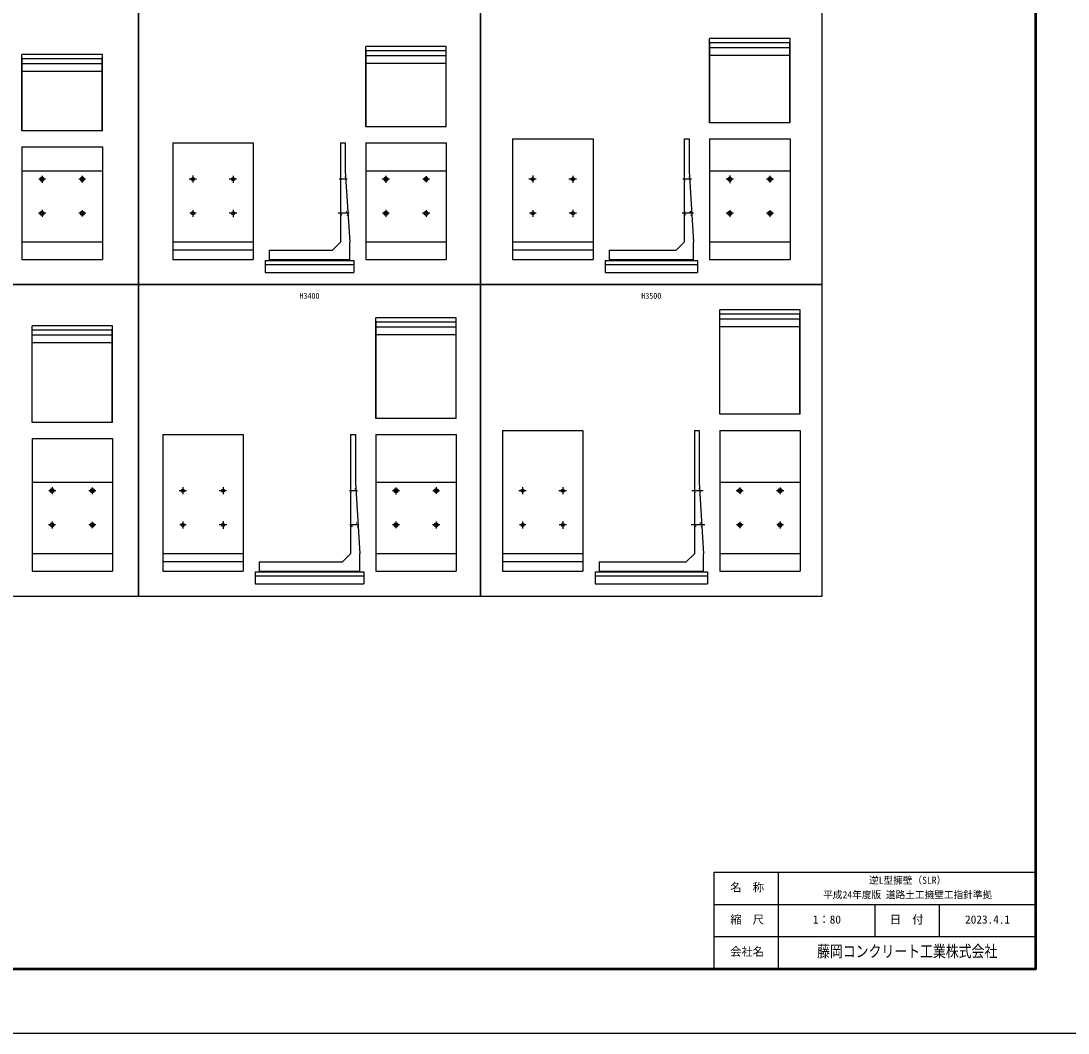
# Model space of a CAD drawing. Units: millimetres, scale not verified. Extents: x -67200 to 67200, y -23760 to 23760.
# Drawn here: x -26837 to -800, y -23760 to 1417 of the extents above; entities that cross this region are included whole.
import ezdxf
from ezdxf.enums import TextEntityAlignment as Align

# ---------------------------------------------------------------- set-up
doc = ezdxf.new("R2010")
doc.units = ezdxf.units.MM
doc.header["$LTSCALE"] = 80
doc.linetypes.add('CHAIN1', pattern=[8, 5, -1, 1, -1])
doc.linetypes.add('DOTTED', pattern=[1.75, 0.25, -1.5])
for name, color, linetype, lineweight in [('0-0_CENTER', 7, 'CHAIN1', 25), ('0-2_Defpoints', 5, 'Continuous', 25), ('0-4_HYO', 3, 'Continuous', 25), ('0-6_OUTLINE', 1, 'Continuous', 25), ('0-7_OUTLINE2', 4, 'DOTTED', 25), ('0-8_TXT', 7, 'Continuous', 25), ('0-9_WAKU', 3, 'Continuous', 25), ('0-A_WAKU-LINE', 7, 'Continuous', 25)]:
    doc.layers.add(name, color=color, linetype=linetype, lineweight=lineweight)
doc.layers.add('0-B_WAKU-TXT', color=7, linetype='Continuous')
doc.styles.add('ＭＳ ゴシック', font='')
doc.styles.get('ＭＳ ゴシック').set_extended_font_data('MS Gothic')

msp = doc.modelspace()

# ---------------------------------------------------------------- linework, layer by layer
at = {"layer": '0-0_CENTER'}
for p, q in [((-26225.4, -2518.46), (-26394.55, -2518.46)), ((-26311.93, -2433.82), (-26311.93, -2608.57)), ((-25229.65, -2518.46), (-25395.52, -2518.46)), ((-25311.93, -2439.59), (-25311.93, -2603.9)), ((-22473.75, -2518.46), (-22656.12, -2518.46)), ((-22561.93, -2427.04), (-22561.93, -2602.87)), ((-21474.51, -2518.46), (-21662.09, -2518.46)), ((-21561.93, -2433.3), (-21561.93, -2606.6)), ((-18722.81, -2518.46), (-18927.8, -2518.46)), ((-17669.58, -2518.46), (-17853.21, -2518.46)), ((-17761.93, -2436.06), (-17761.93, -2609.92)), ((-16677.5, -2518.46), (-16841.41, -2518.46)), ((-16761.93, -2442.14), (-16761.93, -2595.23)), ((-14023.75, -2518.46), (-14206.12, -2518.46)), ((-14111.93, -2427.04), (-14111.93, -2602.87)), ((-13024.51, -2518.46), (-13212.09, -2518.46)), ((-13111.93, -2433.3), (-13111.93, -2606.6)), ((-10166.19, -2518.46), (-10374.64, -2518.46)), ((-9120.18, -2518.46), (-9303.17, -2518.46)), ((-9211.93, -2427.86), (-9211.93, -2618.39)), ((-8128.18, -2518.46), (-8296.71, -2518.46)), ((-8211.93, -2436.85), (-8211.93, -2605.38)), ((-26221.64, -3368.46), (-26401.25, -3368.46)), ((-26311.93, -3283.1), (-26311.93, -3454.47)), ((-25224.8, -3368.46), (-25394.11, -3368.46)), ((-25311.93, -3290.28), (-25311.93, -3445.71)), ((-22479.43, -3368.46), (-22639.14, -3368.46)), ((-22561.93, -3287.04), (-22561.93, -3456.53)), ((-21470, -3368.46), (-21657.42, -3368.46)), ((-21561.93, -3279.53), (-21561.93, -3463.68)), ((-18673.86, -3368.46), (-18946.15, -3368.46)), ((-17677.75, -3368.46), (-17848.7, -3368.46)), ((-17761.93, -3283.43), (-17761.93, -3459.38)), ((-16673.7, -3368.46), (-16849.24, -3368.46)), ((-16761.93, -3286.8), (-16761.93, -3457.57)), ((-14029.43, -3368.46), (-14189.14, -3368.46)), ((-14111.93, -3287.04), (-14111.93, -3456.53)), ((-13020, -3368.46), (-13207.42, -3368.46)), ((-13111.93, -3279.53), (-13111.93, -3463.68)), ((-10110.15, -3368.46), (-10398.03, -3368.46)), ((-9122.69, -3368.46), (-9297.88, -3368.46)), ((-9211.93, -3288.18), (-9211.93, -3459.09)), ((-8123.83, -3368.46), (-8298.32, -3368.46)), ((-8211.93, -3287.31), (-8211.93, -3455.27)), ((-25971.91, -10268.46), (-26141.84, -10268.46)), ((-26061.93, -10184.04), (-26061.93, -10357.83)), ((-24978.44, -10268.46), (-25147.84, -10268.46)), ((-25061.93, -10188.09), (-25061.93, -10353.83)), ((-22723.75, -10268.46), (-22906.12, -10268.46)), ((-22811.93, -10177.04), (-22811.93, -10352.87)), ((-21724.51, -10268.46), (-21912.09, -10268.46)), ((-21811.93, -10183.3), (-21811.93, -10356.6)), ((-18468.84, -10268.46), (-18669.81, -10268.46)), ((-17422.23, -10268.46), (-17598.4, -10268.46)), ((-17511.93, -10188.06), (-17511.93, -10362.4)), ((-16427.69, -10268.46), (-16594.78, -10268.46)), ((-16511.93, -10181.69), (-16511.93, -10345.84)), ((-14273.75, -10268.46), (-14456.12, -10268.46)), ((-14361.93, -10177.04), (-14361.93, -10352.87)), ((-13274.51, -10268.46), (-13462.09, -10268.46)), ((-13361.93, -10183.3), (-13361.93, -10356.6)), ((-9871.16, -10268.46), (-10154.09, -10268.46)), ((-8875.9, -10268.46), (-9049.44, -10268.46)), ((-8961.93, -10191.89), (-8961.93, -10355.79)), ((-7871.46, -10268.46), (-8049.24, -10268.46)), ((-7961.93, -10190.68), (-7961.93, -10355.07)), ((-25973.97, -11118.46), (-26152.99, -11118.46)), ((-26061.93, -11037.61), (-26061.93, -11211.42)), ((-24978.46, -11118.46), (-25151.21, -11118.46)), ((-25061.93, -11045.75), (-25061.93, -11203.49)), ((-22729.43, -11118.46), (-22889.14, -11118.46)), ((-22811.93, -11037.04), (-22811.93, -11206.53)), ((-21720, -11118.46), (-21907.42, -11118.46)), ((-21811.93, -11029.53), (-21811.93, -11213.68)), ((-18435.36, -11118.46), (-18660.61, -11118.46)), ((-17423.72, -11118.46), (-17598.92, -11118.46)), ((-17511.93, -11037.33), (-17511.93, -11203.27)), ((-16417.37, -11118.46), (-16602.75, -11118.46)), ((-16511.93, -11032.11), (-16511.93, -11206.64)), ((-14279.43, -11118.46), (-14439.14, -11118.46)), ((-14361.93, -11037.04), (-14361.93, -11206.53)), ((-13270, -11118.46), (-13457.42, -11118.46)), ((-13361.93, -11029.53), (-13361.93, -11213.68)), ((-9834.73, -11118.46), (-10172.47, -11118.46)), ((-8879.69, -11118.46), (-9041.02, -11118.46)), ((-8961.93, -11041.77), (-8961.93, -11202.05)), ((-7877.67, -11118.46), (-8041.81, -11118.46)), ((-7961.93, -11035.29), (-7961.93, -11205.25))]:
    msp.add_line(p, q, dxfattribs=at)
at = {"layer": '0-2_Defpoints'}
msp.add_lwpolyline([(-67200, -23760), (0, -23760), (0, 23760), (-67200, 23760)], close=True, dxfattribs=at)
at = {"layer": '0-4_HYO'}
for points in [[(-32411.93, -5138.46), (-23911.93, -5138.46), (-23911.93, 2211.54), (-32411.93, 2211.54)], [(-23911.93, -5138.46), (-15411.93, -5138.46), (-15411.93, 2211.54), (-23911.93, 2211.54)], [(-15411.93, -5138.46), (-6911.93, -5138.46), (-6911.93, 2211.54), (-15411.93, 2211.54)], [(-32411.93, -12888.46), (-23911.93, -12888.46), (-23911.93, -5138.46), (-32411.93, -5138.46)], [(-23911.93, -12888.46), (-15411.93, -12888.46), (-15411.93, -5138.46), (-23911.93, -5138.46)], [(-15411.93, -12888.46), (-6911.93, -12888.46), (-6911.93, -5138.46), (-15411.93, -5138.46)]]:
    msp.add_lwpolyline(points, close=True, dxfattribs=at)
at = {"layer": '0-6_OUTLINE'}
for p, q in [((-16261.93, 781.54), (-18261.93, 781.54)), ((-16261.93, -1218.46), (-16261.93, 781.54)), ((-7711.93, 981.54), (-9711.93, 981.54)), ((-7716.93, 871.54), (-9706.93, 871.54)), ((-7711.93, 896.54), (-7716.93, 896.54)), ((-7716.93, -1118.46), (-7716.93, 896.54)), ((-7711.93, -1118.46), (-7711.93, 981.54)), ((-24811.93, 581.54), (-26811.93, 581.54)), ((-24811.93, -1318.46), (-24811.93, 581.54)), ((-16266.93, 671.54), (-18256.93, 671.54)), ((-16266.93, 551.54), (-18256.93, 551.54)), ((-16261.93, 696.54), (-16266.93, 696.54)), ((-16266.93, -1218.46), (-16266.93, 696.54)), ((-7716.93, 751.54), (-9706.93, 751.54)), ((-7716.93, 556.54), (-9706.93, 556.54)), ((-24816.93, 471.54), (-26806.93, 471.54)), ((-24816.93, 351.54), (-26806.93, 351.54)), ((-24811.93, 496.54), (-24816.93, 496.54)), ((-24816.93, -1318.46), (-24816.93, 496.54)), ((-16266.93, 356.54), (-18256.93, 356.54)), ((-24816.93, 156.54), (-26806.93, 156.54)), ((-14611.93, -1518.46), (-12611.93, -1518.46)), ((-14611.93, -1518.46), (-14611.93, -4518.46)), ((-12611.93, -1518.46), (-12611.93, -4518.46)), ((-10341.93, -1518.46), (-10221.93, -1518.46)), ((-10341.93, -1518.46), (-10341.93, -4088.46)), ((-10221.93, -1518.46), (-10221.93, -2318.46)), ((-9711.93, -1518.46), (-7711.93, -1518.46)), ((-9711.93, -1518.46), (-9711.93, -4518.46)), ((-7711.93, -1518.46), (-7711.93, -4518.46)), ((-26811.93, -1718.46), (-26811.93, -4518.46)), ((-23061.93, -1618.46), (-23061.93, -4518.46)), ((-18891.93, -1618.46), (-18771.93, -1618.46)), ((-18891.93, -1618.46), (-18891.93, -4088.46)), ((-18771.93, -1618.46), (-18771.93, -2318.46)), ((-18261.93, -1618.46), (-16261.93, -1618.46)), ((-18261.93, -1618.46), (-18261.93, -4518.46)), ((-16261.93, -1618.46), (-16261.93, -4518.46)), ((-24811.93, -2318.46), (-26811.93, -2318.46)), ((-18771.93, -2318.46), (-18661.93, -4088.46)), ((-16261.93, -2318.46), (-18261.93, -2318.46)), ((-10221.93, -2318.46), (-10111.93, -4088.46)), ((-7711.93, -2318.46), (-9711.93, -2318.46)), ((-24811.93, -4088.46), (-26811.93, -4088.46)), ((-21061.93, -4088.46), (-23061.93, -4088.46)), ((-18891.93, -4088.46), (-19091.93, -4288.46)), ((-18661.93, -4538.46), (-18661.93, -4088.46)), ((-16261.93, -4088.46), (-18261.93, -4088.46)), ((-12611.93, -4088.46), (-14611.93, -4088.46)), ((-10341.93, -4088.46), (-10541.93, -4288.46)), ((-10111.93, -4538.46), (-10111.93, -4088.46)), ((-7711.93, -4088.46), (-9711.93, -4088.46)), ((-21061.93, -4288.46), (-23061.93, -4288.46)), ((-20661.93, -4288.46), (-19091.93, -4288.46)), ((-20661.93, -4288.46), (-20661.93, -4538.46)), ((-12611.93, -4288.46), (-14611.93, -4288.46)), ((-12211.93, -4288.46), (-10541.93, -4288.46)), ((-12211.93, -4288.46), (-12211.93, -4538.46)), ((-26811.93, -4518.46), (-24811.93, -4518.46)), ((-23061.93, -4518.46), (-21061.93, -4518.46)), ((-20761.93, -4538.46), (-20761.93, -4838.46)), ((-20761.93, -4638.46), (-18561.93, -4638.46)), ((-20661.93, -4518.46), (-18661.93, -4518.46)), ((-18261.93, -4518.46), (-16261.93, -4518.46)), ((-14611.93, -4518.46), (-12611.93, -4518.46)), ((-12311.93, -4538.46), (-12311.93, -4838.46)), ((-12311.93, -4638.46), (-10011.93, -4638.46)), ((-12211.93, -4518.46), (-10111.93, -4518.46)), ((-9711.93, -4518.46), (-7711.93, -4518.46)), ((-20761.93, -4838.46), (-18561.93, -4838.46)), ((-12311.93, -4838.46), (-10011.93, -4838.46)), ((-16011.93, -5968.46), (-18011.93, -5968.46)), ((-16011.93, -8468.46), (-16011.93, -5968.46)), ((-7461.93, -5768.46), (-9461.93, -5768.46)), ((-7466.93, -5878.46), (-9456.93, -5878.46)), ((-7461.93, -5853.46), (-7466.93, -5853.46)), ((-7466.93, -8368.46), (-7466.93, -5853.46)), ((-7461.93, -8368.46), (-7461.93, -5768.46)), ((-24561.93, -6168.46), (-26561.93, -6168.46)), ((-24561.93, -8568.46), (-24561.93, -6168.46)), ((-16016.93, -6078.46), (-18006.93, -6078.46)), ((-16016.93, -6198.46), (-18006.93, -6198.46)), ((-16011.93, -6053.46), (-16016.93, -6053.46)), ((-16016.93, -8468.46), (-16016.93, -6053.46)), ((-7466.93, -5998.46), (-9456.93, -5998.46)), ((-7466.93, -6193.46), (-9456.93, -6193.46)), ((-24566.93, -6278.46), (-26556.93, -6278.46)), ((-24566.93, -6398.46), (-26556.93, -6398.46)), ((-24561.93, -6253.46), (-24566.93, -6253.46)), ((-24566.93, -8568.46), (-24566.93, -6253.46)), ((-16016.93, -6393.46), (-18006.93, -6393.46)), ((-24566.93, -6593.46), (-26556.93, -6593.46)), ((-14861.93, -8768.46), (-12861.93, -8768.46)), ((-14861.93, -8768.46), (-14861.93, -12268.46)), ((-12861.93, -8768.46), (-12861.93, -12268.46)), ((-10091.93, -8768.46), (-9971.93, -8768.46)), ((-10091.93, -8768.46), (-10091.93, -11838.46)), ((-9971.93, -8768.46), (-9971.93, -10068.46)), ((-9461.93, -8768.46), (-7461.93, -8768.46)), ((-9461.93, -8768.46), (-9461.93, -12268.46)), ((-7461.93, -8768.46), (-7461.93, -12268.46)), ((-26561.93, -8968.46), (-26561.93, -12268.46)), ((-23311.93, -8868.46), (-23311.93, -12268.46)), ((-18641.93, -8868.46), (-18641.93, -11838.46)), ((-18641.93, -8868.46), (-18521.93, -8868.46)), ((-18521.93, -8868.46), (-18521.93, -10068.46)), ((-18011.93, -8868.46), (-18011.93, -12268.46)), ((-24561.93, -10068.46), (-26561.93, -10068.46)), ((-18521.93, -10068.46), (-18411.93, -11838.46)), ((-16011.93, -10068.46), (-18011.93, -10068.46)), ((-9971.93, -10068.46), (-9861.93, -11838.46)), ((-7461.93, -10068.46), (-9461.93, -10068.46)), ((-24561.93, -11838.46), (-26561.93, -11838.46)), ((-21311.93, -11838.46), (-23311.93, -11838.46)), ((-18641.93, -11838.46), (-18841.93, -12038.46)), ((-18411.93, -12288.46), (-18411.93, -11838.46)), ((-16011.93, -11838.46), (-18011.93, -11838.46)), ((-12861.93, -11838.46), (-14861.93, -11838.46)), ((-10091.93, -11838.46), (-10291.93, -12038.46)), ((-9861.93, -12288.46), (-9861.93, -11838.46)), ((-7461.93, -11838.46), (-9461.93, -11838.46)), ((-21311.93, -12038.46), (-23311.93, -12038.46)), ((-20911.93, -12038.46), (-20911.93, -12288.46)), ((-20911.93, -12038.46), (-18841.93, -12038.46)), ((-12861.93, -12038.46), (-14861.93, -12038.46)), ((-12461.93, -12038.46), (-10291.93, -12038.46)), ((-12461.93, -12038.46), (-12461.93, -12288.46)), ((-26561.93, -12268.46), (-24561.93, -12268.46)), ((-23311.93, -12268.46), (-21311.93, -12268.46)), ((-21011.93, -12288.46), (-21011.93, -12588.46)), ((-21011.93, -12388.46), (-18311.93, -12388.46)), ((-20911.93, -12268.46), (-18411.93, -12268.46)), ((-18011.93, -12268.46), (-16011.93, -12268.46)), ((-14861.93, -12268.46), (-12861.93, -12268.46)), ((-12561.93, -12288.46), (-12561.93, -12588.46)), ((-12561.93, -12388.46), (-9761.93, -12388.46)), ((-12461.93, -12268.46), (-9861.93, -12268.46)), ((-9461.93, -12268.46), (-7461.93, -12268.46)), ((-21011.93, -12588.46), (-18311.93, -12588.46)), ((-12561.93, -12588.46), (-9761.93, -12588.46))]:
    msp.add_line(p, q, dxfattribs=at)
for points in [[(-16261.93, -1218.46), (-18261.93, -1218.46), (-18261.93, 781.54)], [(-7711.93, -1118.46), (-9711.93, -1118.46), (-9711.93, 981.54)], [(-9706.93, -1118.46), (-9706.93, 896.54), (-9711.93, 896.54)], [(-24811.93, -1318.46), (-26811.93, -1318.46), (-26811.93, 581.54)], [(-18256.93, -1218.46), (-18256.93, 696.54), (-18261.93, 696.54)], [(-26806.93, -1318.46), (-26806.93, 496.54), (-26811.93, 496.54)], [(-26811.93, -1718.46), (-24811.93, -1718.46), (-24811.93, -4518.46)], [(-23061.93, -1618.46), (-21061.93, -1618.46), (-21061.93, -4518.46)], [(-20761.93, -4538.46), (-18561.93, -4538.46), (-18561.93, -4838.46)], [(-12311.93, -4538.46), (-10011.93, -4538.46), (-10011.93, -4838.46)], [(-16011.93, -8468.46), (-18011.93, -8468.46), (-18011.93, -5968.46)], [(-7461.93, -8368.46), (-9461.93, -8368.46), (-9461.93, -5768.46)], [(-9456.93, -8368.46), (-9456.93, -5853.46), (-9461.93, -5853.46)], [(-24561.93, -8568.46), (-26561.93, -8568.46), (-26561.93, -6168.46)], [(-18006.93, -8468.46), (-18006.93, -6053.46), (-18011.93, -6053.46)], [(-26556.93, -8568.46), (-26556.93, -6253.46), (-26561.93, -6253.46)], [(-26561.93, -8968.46), (-24561.93, -8968.46), (-24561.93, -12268.46)], [(-23311.93, -8868.46), (-21311.93, -8868.46), (-21311.93, -12268.46)], [(-18011.93, -8868.46), (-16011.93, -8868.46), (-16011.93, -12268.46)], [(-21011.93, -12288.46), (-18311.93, -12288.46), (-18311.93, -12588.46)], [(-12561.93, -12288.46), (-9761.93, -12288.46), (-9761.93, -12588.46)]]:
    msp.add_lwpolyline(points, dxfattribs=at)
for centre, radius in [((-26311.93, -2518.46), 50), ((-26311.93, -2518.46), 40), ((-25311.93, -2518.46), 50), ((-25311.93, -2518.46), 40), ((-22561.93, -2518.46), 40), ((-21561.93, -2518.46), 40), ((-17761.93, -2518.46), 50), ((-17761.93, -2518.46), 40), ((-16761.93, -2518.46), 50), ((-16761.93, -2518.46), 40), ((-14111.93, -2518.46), 40), ((-13111.93, -2518.46), 40), ((-9211.93, -2518.46), 50), ((-9211.93, -2518.46), 40), ((-8211.93, -2518.46), 50), ((-8211.93, -2518.46), 40), ((-26311.93, -3368.46), 50), ((-26311.93, -3368.46), 40), ((-25311.93, -3368.46), 50), ((-25311.93, -3368.46), 40), ((-22561.93, -3368.46), 40), ((-21561.93, -3368.46), 40), ((-17761.93, -3368.46), 50), ((-17761.93, -3368.46), 40), ((-16761.93, -3368.46), 50), ((-16761.93, -3368.46), 40), ((-14111.93, -3368.46), 40), ((-13111.93, -3368.46), 40), ((-9211.93, -3368.46), 50), ((-9211.93, -3368.46), 40), ((-8211.93, -3368.46), 50), ((-8211.93, -3368.46), 40), ((-26061.93, -10268.46), 50), ((-26061.93, -10268.46), 40), ((-25061.93, -10268.46), 50), ((-25061.93, -10268.46), 40), ((-22811.93, -10268.46), 40), ((-21811.93, -10268.46), 40), ((-17511.93, -10268.46), 50), ((-17511.93, -10268.46), 40), ((-16511.93, -10268.46), 50), ((-16511.93, -10268.46), 40), ((-14361.93, -10268.46), 40), ((-13361.93, -10268.46), 40), ((-8961.93, -10268.46), 50), ((-8961.93, -10268.46), 40), ((-7961.93, -10268.46), 50), ((-7961.93, -10268.46), 40), ((-26061.93, -11118.46), 50), ((-26061.93, -11118.46), 40), ((-25061.93, -11118.46), 50), ((-25061.93, -11118.46), 40), ((-22811.93, -11118.46), 40), ((-21811.93, -11118.46), 40), ((-17511.93, -11118.46), 50), ((-17511.93, -11118.46), 40), ((-16511.93, -11118.46), 50), ((-16511.93, -11118.46), 40), ((-14361.93, -11118.46), 40), ((-13361.93, -11118.46), 40), ((-8961.93, -11118.46), 50), ((-8961.93, -11118.46), 40), ((-7961.93, -11118.46), 50), ((-7961.93, -11118.46), 40)]:
    msp.add_circle(centre, radius, dxfattribs=at)
at = {"layer": '0-7_OUTLINE2'}
for p, q in [((-18762.61, -2468.46), (-18891.93, -2478.46)), ((-18891.93, -2558.46), (-18756.39, -2568.46)), ((-10212.61, -2468.46), (-10341.93, -2478.46)), ((-10341.93, -2558.46), (-10206.39, -2568.46)), ((-18891.93, -3328.46), (-18712.89, -3318.46)), ((-10341.93, -3328.46), (-10162.89, -3318.46)), ((-18706.68, -3418.46), (-18891.93, -3408.46)), ((-10156.68, -3418.46), (-10341.93, -3408.46)), ((-18512.61, -10218.46), (-18641.93, -10228.46)), ((-18641.93, -10308.46), (-18506.39, -10318.46)), ((-9962.61, -10218.46), (-10091.93, -10228.46)), ((-10091.93, -10308.46), (-9956.39, -10318.46)), ((-18641.93, -11078.46), (-18462.89, -11068.46)), ((-18456.68, -11168.46), (-18641.93, -11158.46)), ((-10091.93, -11078.46), (-9912.89, -11068.46)), ((-9906.68, -11168.46), (-10091.93, -11158.46))]:
    msp.add_line(p, q, dxfattribs=at)
at = {"layer": '0-9_WAKU'}
for p, q in [((-9600, -19760), (-1600, -19760)), ((-9600, -22160), (-9600, -19760))]:
    msp.add_line(p, q, dxfattribs=at)
at = {"layer": '0-9_WAKU', "lineweight": 50}
msp.add_lwpolyline([(-65600, -22160), (-1600, -22160), (-1600, 22160), (-65600, 22160)], close=True, dxfattribs=at)
at = {"layer": '0-A_WAKU-LINE'}
for p, q in [((-8000, -22160), (-8000, -19760)), ((-9600, -20560), (-1600, -20560)), ((-5600, -21360), (-5600, -20560)), ((-4000, -21360), (-4000, -20560)), ((-9600, -21360), (-1600, -21360))]:
    msp.add_line(p, q, dxfattribs=at)

# ---------------------------------------------------------------- texts
at = {"layer": '0-8_TXT', "style": 'ＭＳ ゴシック'}
for s, p in [('H3400', (-19911.93, -5538.46)), ('H3500', (-11411.93, -5538.46))]:
    msp.add_text(s, height=146.6, dxfattribs=at).set_placement(p, align=Align.BOTTOM_LEFT)
at = {"layer": '0-B_WAKU-TXT', "style": 'ＭＳ ゴシック'}
for s, height, p in [('名\u3000称', 205.3, (-9200.38, -20300)), ('逆L型擁壁（SLR）', 176, (-5748, -20100)), ('平成24年度版 道路土工擁壁工指針準拠', 176, (-6888, -20460)), ('縮\u3000尺', 205.3, (-9200.38, -21100)), ('日\u3000付', 205.3, (-5232.44, -21100)), ('1：80', 205.3, (-7146.01, -21100)), ('2023.4.1', 205.3, (-3360, -21100)), ('会社名', 205.3, (-9200.38, -21900))]:
    msp.add_text(s, height=height, dxfattribs=at).set_placement(p, align=Align.BOTTOM_LEFT)
at = {"layer": '0-B_WAKU-TXT', "style": 'ＭＳ ゴシック', "width": 0.8}
msp.add_text('藤岡コンクリート工業株式会社', height=293.3, dxfattribs=at).set_placement((-7040, -21960), align=Align.BOTTOM_LEFT)

doc.saveas('drawing.dxf')
